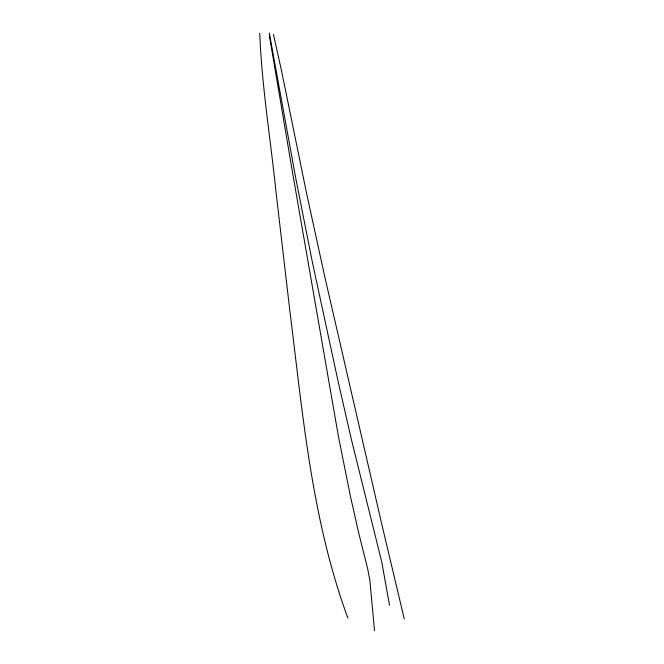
<?xml version="1.0" encoding="UTF-8"?>
<svg xmlns="http://www.w3.org/2000/svg" width="664" height="664" viewBox="0 0 664 664"><rect width="100%" height="100%" fill="white"/><g stroke="black" fill="none" stroke-linecap="round" stroke-linejoin="round"><path stroke-width="1" d="M347.87 618.035C311.814 520.202 302.942 415.457 290.085 312.769L276.05 192.328C270.605 139.299 261.823 86.552 259.732 33.283M273.468 34.536L281.719 71.687L306.702 193.921L325.045 277.942L381.949 524.958L404.268 618.956M269.31 33.2L295.945 179.238L312.528 262.944L337.868 380.298L351.024 438.008L381.767 562.034L389.511 605.228M269.31 35.233L292.343 171.412L338.466 436.638L350.467 496.448L358.593 532.47L367.648 568.633L369.898 580.701L374.529 630.8"/></g></svg>
